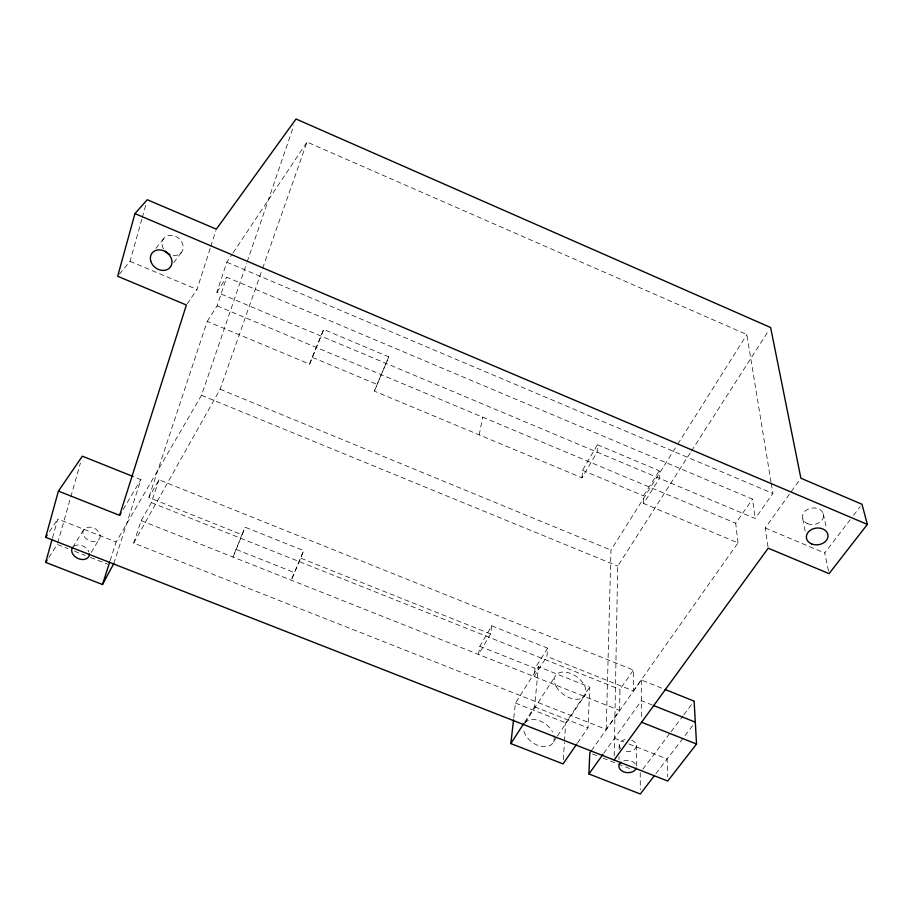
<?xml version="1.0" encoding="UTF-8"?>
<svg xmlns="http://www.w3.org/2000/svg" width="913" height="913" viewBox="0 0 913 913"><rect width="100%" height="100%" fill="white"/><g stroke="black" fill="none" stroke-linecap="round" stroke-linejoin="round"><path stroke-width="0.68" stroke-dasharray="4.57 3.42" d="M491.753 625.827L490.566 633.919L478.538 654.461L479.804 646.301L491.753 625.827L547.64 648.173L546.921 656.413L633.417 690.924L633.439 670.051L158.999 479.781L148.808 497.539L241.899 534.687L245.209 527.246L303.709 550.63L291.27 580.177L303.709 550.63M619.014 759.536L619.048 756.729M619.151 749.687L619.208 745.476M158.999 479.781L151.364 502.641L141.161 520.638L133.709 543.087L606.221 729.419L619.63 710.428L619.938 689.441L633.439 670.051M614.175 755.941L617.724 566.083L690.719 452.197M606.221 729.419L610.968 550.105L677.012 445.339M577.53 742.965L588.006 727.844L589.775 687.124L538.408 666.684L515.446 703.067L513.699 718.428M633.417 690.924L737.989 542.881L643.619 503.497L659.528 478.344L659.3 470.766L597.456 444.722L597.113 452.106L582.049 477.807L374.341 391.129L388.778 356.857L323.693 329.456L309.553 364.093L207.205 321.387L148.808 497.539M563.298 759.65L564.394 742.657M564.485 741.242L565.672 722.834L589.775 687.124M582.049 477.807L582.528 470.309L597.456 444.722M524.644 722.229L534.596 706.81L538.408 666.684M547.64 648.173L535.007 668.248L534.196 676.544L546.921 656.413M479.199 434.885L482.715 417.184M52.498 538.008L57.804 519.041L116.111 542.002L201.499 395.295L246.704 263.206M119.432 274.14L130.023 261.335L141.914 218.892M142.291 217.534L145.749 205.208M57.656 543.075L80.424 462.971M110.153 560.605L116.111 542.002M187.131 303.881L197.014 289.467L210.332 247.914M210.755 246.578L215.913 230.498M113.771 563.595L140.91 479.633L134.405 477.031M771.28 483.616L772.9 493.465L755.177 518.55L216.86 292.274L226.823 262.214L232.324 253.974M207.205 321.387L217.111 305.866L226.686 277.187L752.483 499.126L755.177 518.55M247.161 261.86L293.746 125.732M388.778 356.857L374.341 391.129M133.709 543.087L220.113 389.246L262.145 269.666M262.624 268.319L307.019 142.04L746.857 334.557L771.051 482.212M241.899 534.687L233.02 557.078L245.209 527.246M309.553 364.093L323.693 329.456M123.175 509.408L140.91 479.633M91.232 552.422L99.186 539.218A9.119 6.619 26.7 0 0 91.254 527.315A9.119 6.619 26.7 0 0 84.179 536.467A9.119 6.619 26.7 0 0 99.186 539.218M72.652 547.366L83.859 529.494M643.619 503.497L643.539 495.805L659.3 470.766M677.777 444.14L746.857 334.557M691.483 450.999L769.088 329.924M48.754 557.603L57.268 544.433L67.87 548.587M525.089 722.834L555.138 676.339M216.86 292.274L226.686 277.187M49.45 531.617L57.804 519.041M233.112 252.787L307.019 142.04M553.415 741.972L556.61 737.248M557.409 736.061L585.313 694.736M737.989 542.881L735.718 523.206L752.483 499.126M591.407 750.634L641.314 679.991L663.751 688.973M603.778 753.248L641.44 700.693L651.95 704.882M768.004 546.853L765.208 527.999L800.05 479.382M173.744 262.59L181.744 251.977M642.798 769.271L670.165 732.922M671.021 731.792L682.992 715.895M683.848 714.753L694.12 701.127M655.888 773.676L695.307 722.149M828.479 570.887L824.713 552.993L850.129 519.771M853.518 515.331L860.297 506.475M155.929 248.302L163.461 238.909M74.489 551.178L85.092 555.332M90.398 557.409L107.62 564.154M592.434 753.967L597.753 756.044M603.059 758.121L632.264 769.556M534.596 706.81L588.006 727.844M614.506 738.286L623.716 741.904M628.977 743.981L667.118 759L667.631 776.906M515.446 703.067L565.672 722.834M236.364 549.546L294.112 572.497M479.804 646.301L535.007 668.248M141.161 520.638L619.63 710.428M300.913 558.242L490.566 633.919M151.364 502.641L619.938 689.441M220.113 389.246L610.968 550.105M201.499 395.295L617.724 566.083M217.111 305.866L735.718 523.206M312.577 357.462L376.749 384.282M582.528 470.309L643.539 495.805M130.023 261.335L197.014 289.467M765.208 527.999L824.713 552.993M226.823 262.214L772.9 493.465M823.298 513.757L826.527 528.547M802.778 518.789L805.631 533.591M641.314 679.991L641.565 719.558M640.23 772.672L640.31 789.734M636.315 745.407L636.35 766.566A8.742 6.094 4.4 0 0 631.556 761.248A8.742 6.094 4.4 0 0 622.814 761.259M553.894 735.616A17.164 11.321 36 0 1 540.405 746.195A17.164 11.321 36 0 1 523.423 728.038M524.827 723.176A17.164 11.321 36 0 1 538.567 720.403A17.164 11.321 36 0 1 552.593 732.078M631.625 740.135A8.582 6.06 4.2 0 1 635.414 748.432A8.582 6.06 4.2 0 1 623.91 750.703M620.612 748.5A8.582 6.06 4.2 0 1 625.063 739.553M73.976 546.145A9.301 6.676 26.4 0 1 82.444 545.837A9.301 6.676 26.4 0 1 88.96 552.011M163.495 248.861A11.241 9.347 38 0 1 168.996 235.451A11.241 9.347 38 0 1 183.034 245.437A11.241 9.347 38 0 1 172.614 255.355M556.177 686.405A17.724 11.059 35.1 0 0 583.59 697.053A17.724 11.059 35.1 0 0 570.751 673.497A17.724 11.059 35.1 0 0 556.177 686.405M807.514 523.606A10.602 8.274 -7.6 0 0 823.594 515.902A10.602 8.274 -7.6 0 0 807.971 509.214A10.602 8.274 -7.6 0 0 807.514 523.606"/><path stroke-width="1.37" d="M654.153 775.936L640.333 794.002L588.919 773.973L589.787 752.928L591.407 750.634M576.719 744.129L563.024 763.896L510.858 743.57L513.551 719.832M665.075 689.498L694.12 701.127L696.539 744.027L667.757 781.037L45.65 537.335L58.409 491.091L82.353 456.18L133.104 476.506M614.095 760.027L768.21 548.199L829.061 573.638L867.35 524.404L861.986 504.261L800.884 478.229L770.629 327.527L296.052 118.998L216.335 229.152L147.278 199.73L134.953 213.608L117.663 276.274L186.378 304.999L119.626 515.366L58.409 491.091M113.771 563.595L102.496 584.525L45.661 562.385L52.109 539.355M102.496 584.525L109.731 561.94M119.626 515.366L121.041 512.98M45.661 562.385L47.214 559.989M510.858 743.57L523.868 723.416M45.65 537.335L47.168 535.052M588.919 773.973L602.957 754.4M641.577 722.251L696.539 744.027M653.263 705.407L695.307 722.149M134.953 213.608L867.35 524.404M636.167 768.141A8.742 6.094 4.4 0 1 623.693 771.85A8.742 6.094 4.4 0 1 621.091 762.241M89.348 553.906A9.301 6.676 26.4 0 1 78.575 558.71A9.301 6.676 26.4 0 1 72.652 547.366M169.898 254.544A11.241 9.347 38 0 1 165.173 251.189M811.52 543.863A10.853 8.377 -7.1 0 0 828 536.091A10.853 8.377 -7.1 0 0 812.022 529.289A10.853 8.377 -7.1 0 0 811.52 543.863M150.713 260.935A11.527 9.495 37.3 0 0 168.825 268.639A11.527 9.495 37.3 0 0 163.963 250.87A11.527 9.495 37.3 0 0 150.713 260.935"/></g></svg>
